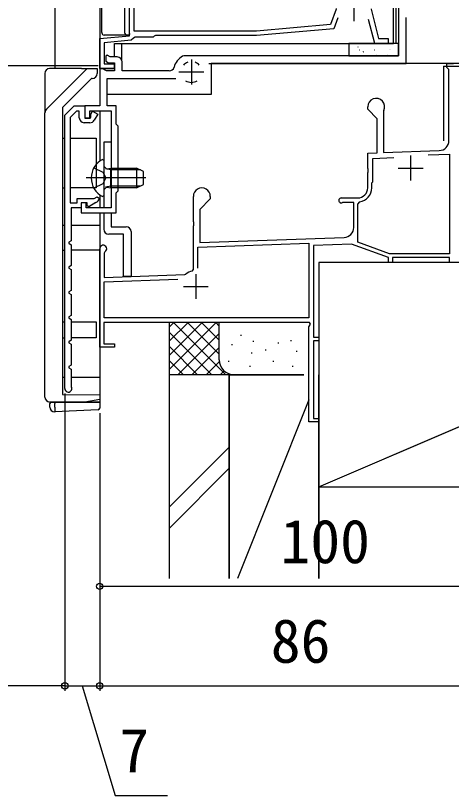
# Model space of a CAD drawing. Units: millimetres, scale not verified. Extents: x -525 to 525, y -783 to 778.
# Drawn here: x -92.4 to -4.9, y -153.9 to 2.7 of the extents above; entities that cross this region are included whole.
import ezdxf
from ezdxf.enums import TextEntityAlignment as Align

# ---------------------------------------------------------------- set-up
doc = ezdxf.new("R2010")
doc.units = ezdxf.units.MM
doc.header["$LTSCALE"] = 4
for name, color, linetype in [('0-2_YKK_11', 7, 'Continuous'), ('0-3_YKK_11E', 7, 'Continuous'), ('0-4_YKK_12', 2, 'Continuous'), ('0-5_YKK_13', 4, 'Continuous'), ('0-6_YKK_D', 6, 'Continuous'), ('0-8_YSS_K', 3, 'Continuous'), ('0-9_YSS_KE', 3, 'Continuous')]:
    doc.layers.add(name, color=color, linetype=linetype)
doc.styles.add('ＭＳ ゴシック', font='')
doc.styles.get('ＭＳ ゴシック').set_extended_font_data('MS Gothic')

msp = doc.modelspace()

# ---------------------------------------------------------------- linework, layer by layer
at = {"layer": '0-2_YKK_11'}
for p, q in [((-24.5, 6.56), (-24.5, 1.56)), ((-57.1, -6.14), (-57.1, -11.14)), ((-59.6, -8.64), (-54.6, -8.64)), ((-77.478, -18.84), (-78.6, -18.84))]:
    msp.add_line(p, q, dxfattribs=at)
for points in [[(-27.697, 2.225), (-28.5, 0.016), (-44, -1.34), (-64.281, -1.34), (-64.541, -1.49), (-64.8, -1.64), (-68.414, -1.64), (-68.709, -1.884), (-69.157, -2.288), (-74.6, -2.764), (-74.6, -7.04), (-72.5, -7.04), (-72.5, -7.94), (-75.5, -7.94), (-75.5, -1.94), (-69.5, -1.415), (-69.5, 21.56), (-75.5, 21.56), (-75.5, 31.36)], [(-28, 4.073), (-28.018, 3.972), (-29.15, 0.863), (-44.04, -0.44), (-68.6, -0.44), (-68.6, 21.659), (-63.25, 21.939)], [(-15.5, 7.06), (-15.5, -5.44), (-58, -5.44), (-58.623, -5.44), (-58.869, -5.504)], [(-21, 4.04), (-20.991, 3.966), (-19.519, -1.94), (-17.6, -1.94), (-17.6, -2.94), (-20.3, -2.94), (-21.51, 1.91)], [(-53.6, -6.94), (-14, -6.94), (-14, 2.288)], [(-72, -5.64), (-73.4, -5.64), (-74, -5.293), (-74.3, -5.466), (-74.3, -6.506), (-73.722, -6.84), (-72.5, -6.84), (-72.5, -8.44), (-74.151, -8.44), (-75.017, -7.94), (-75.5, -7.94), (-75.5, -15.44), (-78.5, -15.44), (-78.5, -17.84), (-77.5, -17.84), (-77.5, -16.44), (-73.2, -16.44), (-73.2, -35.94), (-78.2, -35.94), (-78.2, -34.94), (-79.2, -34.94), (-79.2, -36.94), (-72.2, -36.94), (-72.2, -32.94), (-71.8, -32.54), (-71.8, -19.54), (-72.2, -19.14), (-72.2, -15.44), (-74, -15.44), (-74, -9.94), (-60.213, -9.94)], [(-61.541, -8.44), (-71, -8.44), (-71, -6.64)], [(-82.5, -72.24), (-82.5, -17.34), (-80.6, -15.44), (-78.5, -15.44), (-78.5, -17.94), (-77.42, -17.94), (-77.31, -17.749), (-77.31, -17.449), (-77.31, -17.149), (-76.94, -16.508), (-75.9, -17.108), (-76.612, -18.34)], [(-79.6, -17.84), (-79.6, -16.54), (-80.145, -16.54), (-81.4, -17.795), (-81.4, -34.94), (-80, -34.94), (-80, -34.04), (-76.596, -34.04), (-76.008, -33.7), (-75.574, -34.056)], [(-76.246, -34.877), (-77.7, -35.716), (-78, -35.543), (-78, -34.94), (-79.2, -34.94), (-79.2, -35.94), (-81.2, -35.94), (-81.2, -42.536), (-81.7, -42.824), (-81.7, -43.055), (-81.2, -43.344), (-81.2, -47.536), (-81.7, -47.824), (-81.7, -48.055), (-81.2, -48.344), (-81.2, -52.536), (-81.7, -52.824), (-81.7, -53.055), (-81.2, -53.344), (-81.2, -57.536), (-81.7, -57.824), (-81.7, -58.055), (-81.2, -58.344), (-81.2, -62.536), (-81.7, -62.824), (-81.7, -63.055), (-81.2, -63.344), (-81.2, -67.536), (-81.7, -67.824), (-81.7, -68.055), (-81.2, -68.344), (-81.2, -71.804), (-81.17, -71.935)]]:
    msp.add_lwpolyline(points, dxfattribs=at)
for centre, radius, start, end in [((-72, -6.64), 1, 0.00001, 89.99999), ((-57.1, -8.64), 3.6, 119.4287, 164.87835), ((-61.541, -7.44), 1, 270, 344.87831), ((-78.6, -17.84), 1, 180.00001, 269.99999), ((-77.478, -17.84), 1, 270, 330.00002), ((-76.996, -33.578), 1.5, 300.00001, 341.40962), ((-81.8, -72.24), 0.7, 180.00002, 25.84192)]:
    msp.add_arc(centre, radius, start, end, dxfattribs=at)
at = {"layer": '0-3_YKK_11E'}
for p, q in [((-13.1, -25.44), (-13.1, -30.44)), ((-15.6, -27.94), (-10.6, -27.94)), ((-27, -33.94), (-23.7, -33.94)), ((-58.421, -49.343), (-58.241, -49.275)), ((-56.2, -49.24), (-56.2, -54.24)), ((-58.7, -51.74), (-53.7, -51.74))]:
    msp.add_line(p, q, dxfattribs=at)
for points in [[(-5.4, -22.439), (-5.4, -8.14), (-5.6, -7.94), (-5.8, -7.74), (-5.8, -6.94), (-4.5, -6.94)], [(-21.7, -31.94), (-21.7, -28.898), (-21.58, -28.715), (-21.58, -28.165), (-21.7, -27.981), (-21.7, -24.94), (-19.8, -24.873), (-19.8, -18.04), (-21.7, -16.14), (-21.7, -15.64)], [(-18.47, -16.381), (-18.5, -16.511), (-18.5, -24.828), (-7.33, -24.438)], [(-9.568, -25.316), (-5.3, -25.167), (-5.3, -45.14), (-17.359, -45.14), (-23.7, -42.832), (-23.7, -35.202), (-23.276, -34.707)], [(-20.9, -31.94), (-20.9, -30.94), (-20.7, -30.74), (-20.7, -26.005), (-16.462, -25.857)], [(-56.932, -48.624), (-56.7, -48.332), (-56.7, -39.598), (-56.58, -39.415), (-56.58, -38.865), (-56.7, -38.681), (-56.7, -33.64)], [(-53.3, -33.64), (-53.3, -34.14), (-55.4, -36.24), (-55.4, -42.894), (-26.43, -41.883)], [(-24.5, -39.884), (-24.5, -34.84), (-26.613, -34.84), (-26.758, -34.877)], [(-55.8, -48.04), (-55.8, -43.809), (-33.5, -43.03), (-33.5, -58.04), (-74.6, -58.04), (-74.6, -50.809), (-59.794, -50.292)], [(-4.5, -46.94), (-5.3, -46.94), (-5.3, -45.94), (-16.7, -45.94), (-16.7, -46.94), (-17.5, -46.94), (-17.5, -45.94), (-24.941, -43.231), (-32.6, -43.499), (-32.6, -61.94), (-31.5, -61.94), (-31.5, -62.64), (-32.6, -62.64), (-32.6, -78.24), (-31.5, -78.24), (-31.5, -78.94), (-33.5, -78.94), (-33.5, -59.84), (-33.177, -59.28), (-33.373, -58.94)], [(-33.373, -58.94), (-74.7, -58.94), (-74.7, -63.24), (-72.5, -63.24), (-72.5, -63.94), (-75.5, -63.94), (-75.5, -44.14)], [(-74.45, -44.746), (-74.6, -45.006), (-74.6, -49.908), (-58.421, -49.343)]]:
    msp.add_lwpolyline(points, dxfattribs=at)
for centre, radius, start, end in [((-20, -15.64), 1.7, 334.15804, 180.00002), ((-7.4, -22.439), 2, 272.00002, 0), ((-55, -33.64), 1.7, 0, 180.00002), ((-23.7, -31.94), 2, 270, 0), ((-23.7, -31.94), 2.8, 278.71475, 0), ((-27, -34.44), 0.5, 89.99998, 298.955), ((-26.5, -39.884), 2, 272.00002, 0), ((-74.8, -44.14), 0.7, 300.00001, 180.00002), ((-56.2, -51.74), 3.2, 103.21296, 129.61474)]:
    msp.add_arc(centre, radius, start, end, dxfattribs=at)
at = {"layer": '0-4_YKK_12'}
for p, q in [((-84.5, 217.56), (-84.5, -7.938)), ((-75.5, 31.773), (-75.5, -7.94)), ((-16.5, -2.94), (-16.5, 9.06)), ((-16, -2.94), (-16, 9.06)), ((-72.5, -5.64), (-72.5, -2.94)), ((-72.5, -2.94), (-16.5, -2.94)), ((-71.1, -2.94), (-71.1, -6.204)), ((36.5, -6.94), (-53.1, -6.94)), ((-75.5, -16.44), (-75.5, -26.565)), ((-75.5, -33.315), (-75.5, -35.94)), ((-75.5, -36.94), (-75.5, -74.938)), ((-75.5, -74.938), (-78.525, -74.938))]:
    msp.add_line(p, q, dxfattribs=at)
for points in [[(-75.5, -7.94), (-72.5, -7.94), (-72.5, -7.14)], [(-53.1, -6.94), (-53.1, -13.14), (-74, -13.14)]]:
    msp.add_lwpolyline(points, dxfattribs=at)
for start, end in [(110.42838, 139.56727), (40.43271, 69.57162), (236.67331, 303.3267)]:
    msp.add_arc((-57.1, -8.64), 2.1, start, end, dxfattribs=at)
at = {"layer": '0-5_YKK_13'}
for p, q in [((-70.5, 9.714), (-70.5, -0.74)), ((-75.1, -0.74), (-75.1, 9.303)), ((-70, -1.24), (-74.6, -1.24)), ((-69.8, -1.24), (-70, -1.24)), ((-69.99, -1.24), (-70, -1.24)), ((-23.655, -3.595), (-23.646, -3.592)), ((-23.425, -4.205), (-23.375, -4.205)), ((-22.586, -4.582), (-22.502, -4.527)), ((-20.385, -4.205), (-20.335, -4.205)), ((-17.345, -4.205), (-17.295, -4.205)), ((-17.146, -4.131), (-17.137, -4.128)), ((-19.936, -5.119), (-19.927, -5.116)), ((-17.783, -5.321), (-17.7, -5.266)), ((-86.5, -8.938), (-86.5, -14.823)), ((-79.146, -7.938), (-85.5, -7.938)), ((-79.146, -7.938), (-77.793, -7.938)), ((-86.5, -14.823), (-86.5, -16.853)), ((-86.5, -73.938), (-86.5, -16.853)), ((-83, -15.767), (-83, -73.451)), ((-83, -21.938), (-82.5, -21.938)), ((-73.2, -22.72), (-73.2, -35.64)), ((-74.925, -26.207), (-74.7, -26.344)), ((-74.7, -27.592), (-74.113, -28.084)), ((-74.113, -28.084), (-73.3, -27.94)), ((-66.213, -29.94), (-78.2, -29.94)), ((-68.1, -31.94), (-66.7, -31.24)), ((-83, -31.938), (-82.5, -31.938)), ((-74.7, -36.94), (-74.7, -40.22)), ((-83, -39.438), (-82.5, -39.438)), ((-69.2, -40.72), (-69.2, -49.72)), ((-83, -44.438), (-82.5, -44.438)), ((-83, -58.838), (-82.5, -58.838)), ((-83, -62.038), (-82.5, -62.038)), ((-83, -69.938), (-82.5, -69.938)), ((-85.2, -74.938), (-84.543, -74.938)), ((-84.543, -74.938), (-84.499, -74.938)), ((-85.5, -75.936), (-85.5, -75.238)), ((-84.5, -75.94), (-84.5, -75.238)), ((-84.5, -75.94), (-84.5, -75.94)), ((-75.784, -76.481), (-84.5, -76.938)), ((-84.5, -76.938), (-84.561, -76.935))]:
    msp.add_line(p, q, dxfattribs=at)
for points in [[(-69.5, -0.94), (-69.553, -1.11), (-69.666, -1.208), (-69.8, -1.24)], [(-86.207, -16.145), (-78, -7.938), (-76, -7.938), (-76, -8.938)], [(-77, -9.938), (-77.172, -9.938), (-83, -15.767)], [(-81.4, -21.938), (-76.498, -21.938), (-76.2, -21.938), (-76.2, -31.938), (-76.498, -31.938), (-81.4, -31.938)], [(-73.2, -22.72), (-74.7, -22.72), (-74.7, -35.94)], [(-74.7, -26.344), (-74.7, -33.535), (-74.925, -33.672)], [(-76.666, -27.89), (-74.851, -28.795), (-74.242, -29.94), (-74.851, -31.085), (-76.666, -31.99)], [(-74.7, -32.287), (-74.113, -31.795), (-73.3, -31.94), (-73.3, -27.94), (-68.1, -27.94), (-68.1, -31.94), (-73.3, -31.94)], [(-67.342, -28.319), (-73.3, -28.319), (-74.315, -28.079)], [(-66.7, -31.24), (-66.7, -28.64), (-68.1, -27.94)], [(-67.342, -31.561), (-73.3, -31.561), (-74.315, -31.801)], [(-73.2, -36.94), (-73.2, -39.72), (-70.2, -39.72)], [(-81.2, -39.438), (-75.5, -39.438), (-75.5, -44.438), (-81.2, -44.438)], [(-69.2, -49.72), (-70.7, -49.72), (-70.7, -41.22), (-73.7, -41.22)], [(-81.2, -58.838), (-76.498, -58.838), (-76.2, -58.838), (-76.2, -62.038), (-76.498, -62.038), (-81.2, -62.038)], [(-81.2, -69.938), (-75.5, -69.938), (-75.5, -70.238), (-75.5, -73.217), (-75.5, -73.517)], [(-83, -73.451), (-75.5, -73.517), (-75.5, -73.817), (-75.5, -73.931), (-75.5, -74.438), (-78.5, -74.938), (-85.5, -74.938)], [(-84.499, -74.938), (-75.5, -74.938), (-75.5, -74.939)], [(-75.5, -74.939), (-75.5, -75.483), (-75.5, -76.182)]]:
    msp.add_lwpolyline(points, dxfattribs=at)
msp.add_lwpolyline([(-25.5, -5.44), (-15.5, -5.44), (-15.5, -2.94), (-25.5, -2.94)], close=True, dxfattribs=at)
for centre, radius, start, end in [((-74.6, -0.74), 0.5, 180, 188.23791), ((-74.6, -0.74), 0.5, 188.23791, 269), ((-74.6, -0.74), 0.5, 269, 270), ((-70, -0.74), 0.5, 180, 270), ((-85.5, -8.938), 1, 93.50001, 180.00002), ((-85.5, -8.938), 1, 89.99998, 93.50001), ((-77, -8.938), 1, 270, 0), ((-85.5, -16.853), 1, 134.99997, 180.00002), ((-73, -29.94), 4.2, 117.28098, 242.71904), ((-73.7, -40.22), 1, 180, 270), ((-70.2, -40.72), 1, 0, 90), ((-85.5, -73.938), 1, 180.00002, 270), ((-85.2, -75.238), 0.3, 90, 180), ((-84.5, -75.936), 1, 180, 266.5), ((-75.8, -76.182), 0.3, 273, 0)]:
    msp.add_arc(centre, radius, start, end, dxfattribs=at)
for centre, major_axis, ratio, start_param, end_param in [((-84.499, -75.238), (0, 0.3), 0.00437, 6.2831853, 7.8539816), ((-84.496, -75.937), (0.004, 1.002), 0.004349, 1.5742772, 3.1415927)]:
    msp.add_ellipse(centre, major_axis=major_axis, ratio=ratio, start_param=start_param, end_param=end_param, dxfattribs=at)
at = {"layer": '0-6_YKK_D'}
for p, q in [((-75.8, -7.44), (-96.394, -7.44)), ((-82.5, -73.24), (-82.5, -132.94)), ((-82.5, -73.24), (-82.5, -132.94)), ((-75.5, -77.182), (-75.5, -132.94)), ((-75.5, -77.182), (-75.5, -132.94)), ((-75.5, -77.182), (-75.5, -112.94)), ((-75.5, -111.94), (24.5, -111.94)), ((-82.5, -131.94), (-155, -131.94)), ((-82.5, -131.94), (-75.5, -131.94)), ((-75.5, -131.94), (10.501, -131.939))]:
    msp.add_line(p, q, dxfattribs=at)
msp.add_lwpolyline([(-79, -131.94), (-72.4, -153.94), (-61.923, -153.94)], dxfattribs=at)
for centre in [(-75.5, -111.94), (-82.5, -131.94), (-82.5, -131.94), (-75.5, -131.94), (-75.5, -131.94)]:
    msp.add_circle(centre, 0.637, dxfattribs=at)
at = {"layer": '0-8_YSS_K'}
for p, q in [((-31.5, -91.94), (73.5, -46.94)), ((-61.5, -69.467), (-61.5, -58.94)), ((-61.5, -65.497), (-54.943, -58.94)), ((-61.5, -62.668), (-57.772, -58.94)), ((-61.5, -59.84), (-60.6, -58.94)), ((-61.5, -68.325), (-52.152, -58.977)), ((-60.714, -58.939), (-50.187, -69.467)), ((-57.886, -58.939), (-51.5, -65.325)), ((-55.057, -58.939), (-51.5, -62.497)), ((-52.189, -58.979), (-51.5, -59.668)), ((-51.5, -66.467), (-51.5, -58.943)), ((-61.5, -60.982), (-53.015, -69.467)), ((-59.814, -69.467), (-51.5, -61.153)), ((-47.174, -61.468), (-47.174, -61.668)), ((-37.152, -62.487), (-37.152, -62.687)), ((-61.5, -63.811), (-55.843, -69.467)), ((-56.986, -69.467), (-51.5, -63.982)), ((-49.005, -63.324), (-49.005, -63.524)), ((-44.665, -62.656), (-44.665, -62.856)), ((-39.658, -62.99), (-39.658, -63.19)), ((-44.999, -64.993), (-44.999, -65.193)), ((-42.206, -64.39), (-42.206, -64.59)), ((-35.986, -64.659), (-35.986, -64.859)), ((-61.5, -66.639), (-58.672, -69.467)), ((-54.157, -69.467), (-51.483, -66.793)), ((-49.672, -66.662), (-49.672, -66.862)), ((-40.66, -66.662), (-40.66, -66.862)), ((-51.329, -69.467), (-50.534, -68.673)), ((-45.333, -67.664), (-45.333, -67.864)), ((-36.818, -67.664), (-36.818, -67.864)), ((-48.5, -69.467), (-61.5, -69.467)), ((-61.5, -110.393), (-61.5, -69.467)), ((-49.5, -69.467), (-34.5, -69.467)), ((-49.5, -69.467), (-49.5, -110.393)), ((-31.5, -110.393), (-31.5, -69.467)), ((-33.5, -74.467), (-47.871, -110.393)), ((-49.5, -84.009), (-61.5, -96.009)), ((-61.5, -100.252), (-49.5, -88.252)), ((-31.502, -91.94), (-31.502, -110.393)), ((-31.5, -91.94), (-31.5, -109.471))]:
    msp.add_line(p, q, dxfattribs=at)
for points in [[(73.5, -46.94), (-31.5, -46.94), (-31.5, -91.94), (73.5, -91.94)], [(-31.5, -91.94), (73.5, -46.94), (10.5, -46.94)], [(-49.5, -110.393), (-49.5, -69.467), (-61.5, -69.467)], [(-49.5, -69.467), (-34.5, -69.467), (-48.5, -69.467)]]:
    msp.add_lwpolyline(points, dxfattribs=at)
msp.add_lwpolyline([(73.5, -91.94), (73.5, -46.94), (-31.5, -46.94), (-31.5, -91.94)], close=True, dxfattribs=at)
msp.add_arc((-48.5, -66.467), 3, 180, 270, dxfattribs=at)
at = {"layer": '0-9_YSS_KE'}
for p, q in [((-6.497, -7.49), (-6.497, -22.49)), ((-6.497, -7.49), (37.5, -7.49)), ((-49.5, -69.467), (-61.5, -69.467))]:
    msp.add_line(p, q, dxfattribs=at)

# ---------------------------------------------------------------- texts
at = {"layer": '0-6_YKK_D', "style": 'ＭＳ ゴシック'}
for s, p in [('100', (-39.205, -109.94)), ('86', (-41.158, -129.94)), ('7', (-71.559, -151.94))]:
    msp.add_text(s, height=8.798, dxfattribs=at).set_placement(p, align=Align.BOTTOM_LEFT)

doc.saveas('drawing.dxf')
